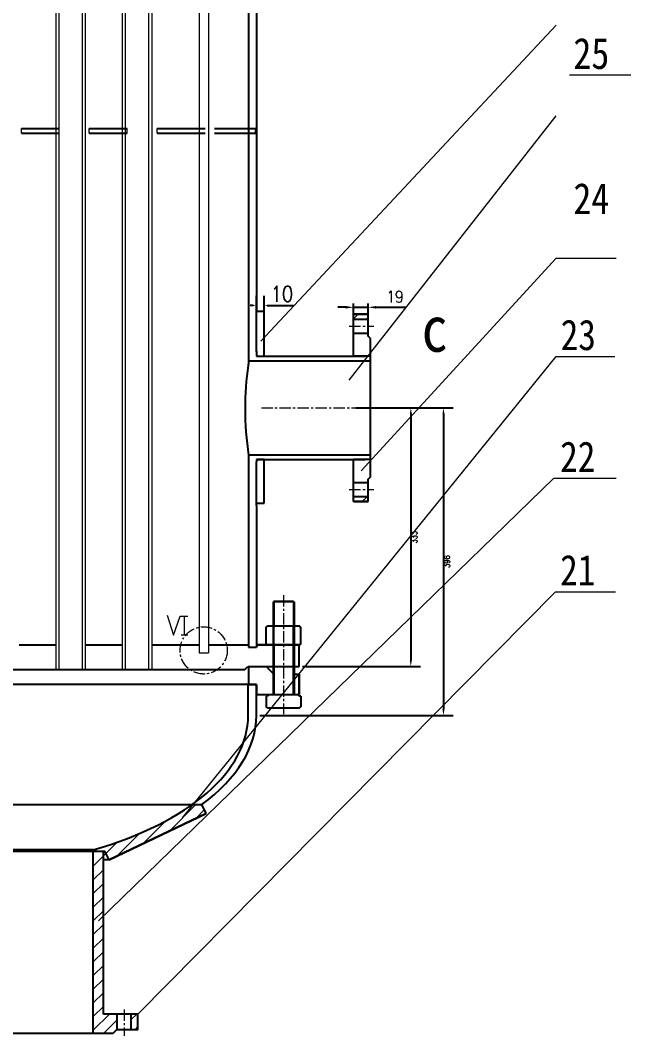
# Model space of a CAD drawing. Header units: millimetres. Extents: x -8339 to 1608, y -494 to 6634.
# Drawn here: x -6687 to -5901, y 1095 to 2402 of the extents above; entities that cross this region are included whole.
import ezdxf

# ---------------------------------------------------------------- set-up
doc = ezdxf.new("R2010")
doc.units = ezdxf.units.MM
doc.header["$LTSCALE"] = 38.72000122070312
doc.linetypes.add('CENTER', pattern=[0.6000000089406967, 0.375, -0.07500000298023224, 0.07500000298023224, -0.07500000298023224])
doc.layers.get('0').update_dxf_attribs({"lineweight": 18})
doc.layers.add('02___PRT_ALL_AXES', color=7, linetype='Continuous', lineweight=18)
for name, color, linetype, lineweight, true_color in [('中心线', 7, 'CENTER', 18, 0xcc0000), ('剖面线', 2, 'Continuous', 18, 0xffff00), ('标注线', 3, 'Continuous', 9, 0x00ff00), ('细实线', 7, 'Continuous', 18, 0x002699)]:
    doc.layers.add(name, color=color, linetype=linetype, lineweight=lineweight, true_color=true_color)
doc.layers.add('粗实线', color=7, linetype='Continuous')
doc.styles.get("Standard").update_dxf_attribs({"font": 'txt.shx', "width": 0.85, "bigfont": 'gbcbig.shx'})
doc.dimstyles.new('ISO-25', dxfattribs={"dimtxt": 15, "dimasz": 10, "dimexe": 5, "dimexo": 0.625, "dimgap": 6, "dimtad": 1, "dimdec": 0, "dimtxsty": 'Standard', "dimcen": 2.5, "dimdle": 20, "dimadec": 0, "dimazin": 0, "dimtfac": 1, "dimtdec": 0, "dimtmove": 0, "dimatfit": 3, "dimfxl": 1, "dimlwd": -1, "dimlwe": -1, "dimarcsym": 0})
doc.dimstyles.get("Standard").update_dxf_attribs({"dimtxt": 30, "dimasz": 8, "dimexe": 0.18, "dimexo": 0.0625, "dimgap": 0.09, "dimtad": 1, "dimdsep": 46, "dimtxsty": 'Standard', "dimcen": 0.09, "dimdle": 16, "dimadec": 0, "dimazin": 0, "dimtfac": 1, "dimtofl": 0, "dimtmove": 0, "dimatfit": 3, "dimfxl": 1, "dimtolj": 1, "dimlwd": -1, "dimlwe": -1, "dimarcsym": 0})
pattern_1 = [(45, (0, 0), (-8.804172667714854, 8.804172667714855), [])]

# ---------------------------------------------------------------- blocks, each defined once
blk = doc.blocks.new('*X4')
at = {"layer": '标注线', "lineweight": 30}
for points in [[(-6185.470584413817, 1895.329223797603), (-6182.803917747151, 1895.329223797603), (-6184.137251080484, 1903.329223797603)], [(-6185.470584413817, 1578.173543773093), (-6182.803917747151, 1578.173543773093), (-6184.137251080484, 1570.173543773093)]]:
    blk.add_hatch(color=0, dxfattribs=at).paths.add_polyline_path(points, flags=0)
at = {"layer": '标注线', "color": 0, "lineweight": -2}
for p, q in [((-6255.110748777785, 1903.329223797603), (-6171.465251080484, 1903.329223797603)), ((-6184.137251080484, 1895.329223797603), (-6184.137251080484, 1578.173543773093)), ((-6323.599289479981, 1570.173543773093), (-6171.465251080484, 1570.173543773093))]:
    blk.add_line(p, q, dxfattribs=at)
at = {"layer": '标注线', "color": 0, "insert": (-6179.637251080484, 1736.751383785347), "char_height": 7, "width": 25.5, "attachment_point": 5, "rotation": 90}
blk.add_mtext('\\T1;333', dxfattribs=at)
blk = doc.blocks.new('*X5')
at = {"layer": '标注线', "lineweight": 30}
for points in [[(-6143.435822610219, 1895.329223797603), (-6140.769155943553, 1895.329223797603), (-6142.102489276886, 1903.329223797603)], [(-6143.435822610219, 1515.148333689759), (-6140.769155943553, 1515.148333689759), (-6142.102489276886, 1507.148333689759)]]:
    blk.add_hatch(color=0, dxfattribs=at).paths.add_polyline_path(points, flags=0)
at = {"layer": '标注线', "color": 0, "lineweight": -2}
for p, q in [((-6231.562474754484, 1903.329223797603), (-6129.430489276886, 1903.329223797603)), ((-6142.102489276886, 1895.329223797603), (-6142.102489276886, 1515.148333689759)), ((-6378.621298283896, 1507.148333689759), (-6129.430489276886, 1507.148333689759))]:
    blk.add_line(p, q, dxfattribs=at)
at = {"layer": '标注线', "color": 0, "insert": (-6137.602489276886, 1705.23877874368), "char_height": 7, "width": 25.5, "attachment_point": 5, "rotation": 90}
blk.add_mtext('\\T1;396', dxfattribs=at)
blk = doc.blocks.new('*X8')
at = {"layer": '标注线', "lineweight": 30}
for points in [[(-6387.021298283896, 2035.568155351268), (-6387.021298283896, 2034.234822017934), (-6383.021298283896, 2034.901488684601)], [(-6369.017296680963, 2035.568155351268), (-6369.017296680963, 2034.234822017934), (-6373.017296680963, 2034.901488684601)]]:
    blk.add_hatch(color=0, dxfattribs=at).paths.add_polyline_path(points, flags=0)
at = {"layer": '标注线', "color": 0, "lineweight": -2}
for p, q in [((-6383.021298283896, 1975.25633426329), (-6383.021298283896, 2047.573488684601)), ((-6373.017296680963, 1974.255834439758), (-6373.017296680963, 2047.573488684601)), ((-6387.021298283896, 2034.901488684601), (-6391.021298283896, 2034.901488684601)), ((-6369.017296680963, 2034.901488684601), (-6335.18396334763, 2034.901488684601))]:
    blk.add_line(p, q, dxfattribs=at)
at = {"layer": '标注线', "color": 0, "insert": (-6350.100630014296, 2049.901488684601), "char_height": 20, "width": 48.57142857142844, "attachment_point": 5}
blk.add_mtext('\\T1;10', dxfattribs=at)
blk = doc.blocks.new('*X19')
at = {"layer": '标注线', "lineweight": 30}
for points in [[(-6267.971278274093, 2034.352261860649), (-6267.971278274093, 2031.018928527316), (-6257.971278274093, 2032.685595193982)], [(-6228.963675234873, 2034.352261860649), (-6228.963675234873, 2031.018928527316), (-6238.963675234873, 2032.685595193982)]]:
    blk.add_hatch(color=0, dxfattribs=at).paths.add_polyline_path(points, flags=0)
at = {"layer": '标注线', "color": 0, "lineweight": -2}
for p, q in [((-6267.971278274093, 2032.685595193982), (-6277.971278274093, 2032.685595193982)), ((-6257.971278274093, 2017.999842042704), (-6257.971278274093, 2037.685595193982)), ((-6257.971278274093, 2032.685595193982), (-6238.963675234873, 2032.685595193982)), ((-6238.963675234873, 2017.999842042704), (-6238.963675234873, 2037.685595193982)), ((-6228.963675234873, 2032.685595193982), (-6189.963675234873, 2032.685595193982))]:
    blk.add_line(p, q, dxfattribs=at)
at = {"layer": '标注线', "color": 0, "lineweight": 18, "insert": (-6204.463675234873, 2046.185595193982), "char_height": 15, "width": 36.42857142857201, "attachment_point": 5}
blk.add_mtext('\\T1;19', dxfattribs=at)

msp = doc.modelspace()

# ---------------------------------------------------------------- hatches: boundary and pattern name
at = {"layer": '剖面线'}
h = msp.add_hatch(dxfattribs=at)
h.set_pattern_fill('ANSI31', color=256, scale=3.92156862745098, style=0)
h.set_pattern_definition(pattern_1)
h.paths.add_polyline_path([(-6257.971278274093, 2023.877443081922), (-6257.971278274093, 2017.374842042704), (-6238.963675234874, 2017.374842042704), (-6238.963675234873, 2023.877443081922)], flags=0)
h.paths.add_polyline_path([(-6238.963675234873, 1782.78100450839), (-6238.963675234873, 1789.283605547604), (-6257.971278274093, 1789.283605547604), (-6257.971278274092, 1782.78100450839)], flags=0)
h.paths.add_polyline_path([(-7380.420257867237, 5334.679346091719), (-7380.420257867237, 5345.683747856424), (-7402.429061386831, 5345.683747856424), (-7402.429061386831, 5334.679346091719)], flags=0)
h.paths.add_polyline_path([(-7402.429061386832, 4886.500074385841), (-7402.429061386832, 4875.495672626037), (-7380.420257867237, 4875.495672626037), (-7380.420257867238, 4886.500074385841)], flags=0)
h = msp.add_hatch(dxfattribs=at)
h.set_pattern_fill('ANSI31', color=256, scale=3.92156862745098, style=0)
h.set_pattern_definition(pattern_1)
edge = h.paths.add_edge_path(flags=0)
edge.add_line((-7013.755448484881, 1321.098209871135), (-7008.271376753829, 1332.525528948021))
edge.add_line((-7008.271376753829, 1332.525528948021), (-7008.271230793923, 1332.525484003485))
edge.add_line((-7008.271230793923, 1332.525484003485), (-6993.295208872129, 1332.525484003485))
edge.add_line((-6993.295208872129, 1332.525484003485), (-6993.295208872129, 1333.959275826147))
edge.add_ellipse((-6793.185363911356, 1507.148333689759), major_axis=(-399.6298519411765, 4.894054190234925e-14), ratio=0.5006633789999998, start_angle=19.28400833487426, end_angle=40.87520390096042)
edge.add_line((-7120.753887238403, 1392.538097219171), (-7133.321418332914, 1392.538097219171))
edge.add_line((-7133.321418332914, 1392.538097219171), (-7138.805468494684, 1381.110823091722))
edge.add_line((-7138.805468494683, 1381.110823091722), (-7013.755448484881, 1321.098209871135))
edge = h.paths.add_edge_path(flags=0)
edge.add_ellipse((-6793.185363911356, 1507.148333689759), major_axis=(-399.6298519411765, 4.894054190234925e-14), ratio=0.5006633789999998, start_angle=139.1247960997072, end_angle=160.7159916651258)
edge.add_line((-6593.075518945659, 1333.959275827578), (-6593.075518945659, 1097.546098351524))
edge.add_line((-6593.075518945659, 1097.546098351524), (-6568.065514940754, 1097.546098351524))
edge.add_line((-6568.065514940755, 1097.546098351524), (-6563.063514141742, 1102.548099155447))
edge.add_line((-6563.063514141742, 1102.548099155447), (-6562.092926935863, 1102.548099155447))
edge.add_line((-6562.092926935863, 1102.548099155447), (-6562.092926935863, 1122.556102356426))
edge.add_line((-6562.092926935863, 1122.556102356425), (-6580.070316862325, 1122.556102356425))
edge.add_line((-6580.070316862324, 1122.556102356425), (-6580.070316862323, 1321.098209871135))
edge.add_line((-6580.070316862324, 1321.098209871135), (-6572.615279332909, 1321.098209871135))
edge.add_line((-6572.615279332909, 1321.098209871135), (-6447.565259323107, 1381.110823091722))
edge.add_line((-6447.565259323107, 1381.110823091722), (-6453.049309484876, 1392.538097219171))
edge.add_line((-6453.049309484875, 1392.538097219171), (-6465.616840584308, 1392.538097219171))
edge = h.paths.add_edge_path(flags=0)
edge.add_arc((-6749.49378496675, 1889.13832779034), 582.4035197387685, 287.01965257058976, 287.10901680744655, ccw=False)
edge.add_ellipse((-6793.185363911356, 1507.148333689759), major_axis=(-410.164065627451, 5.023061100959227e-14), ratio=0.5, start_angle=140.5725146487556, end_angle=140.9277378798296)
edge.add_arc((-6749.493785088922, 1889.138328182315), 582.4035201493365, 286.9184439892444, 287.0073749922909, ccw=False)
edge.add_ellipse((-6793.185363911356, 1507.148333689759), major_axis=(-410.164065627451, 5.023061100959227e-14), ratio=0.5, start_angle=140.5725146487556, end_angle=140.9277378798296)
edge.add_arc((-6749.493783602413, 1889.13832332013), 582.403515064992, 287.0073749903903, 287.019652570979)
h.paths.add_polyline_path([(-6993.295208872129, 1332.525484003485), (-7008.271398323111, 1332.525484003485), (-7013.755448484879, 1321.098209871135), (-7006.300410955465, 1321.098209871135), (-7006.300410955465, 1253.678551331918), (-7006.300410955465, 1193.654541728976), (-7006.300410955465, 1122.556102356425), (-7024.277800881941, 1122.556102356425), (-7024.277800881941, 1102.548099155447), (-7023.307213676047, 1102.548099155447), (-7018.305212877036, 1097.546098351524), (-7006.300410955465, 1097.546098351524), (-6993.295208872129, 1097.546098351524), (-6993.295208872129, 1193.654541728976), (-6993.295208872129, 1253.678551331918)], flags=0)
h.paths.add_polyline_path([(-7042.285003764288, 1122.556102356425), (-7050.81821807802, 1122.556102356425), (-7050.818218078019, 1102.548099155447), (-7042.285003764287, 1102.548099155447)], flags=0)
h.paths.add_polyline_path([(-6544.085724053501, 1102.548099155447), (-6535.552509739786, 1102.548099155447), (-6535.552509739785, 1122.556102356425), (-6544.085724053502, 1122.556102356425)], flags=0)
at = {"layer": '粗实线'}
h = msp.add_hatch(color=256, dxfattribs=at)
h.paths.add_polyline_path([(-6381.020497991666, 1598.184748253483), (-6383.021298283895, 1598.184748253483), (-6383.021298283896, 1595.183547819424)], flags=0)
h.paths.add_polyline_path([(-7203.349429533893, 1595.183547773093), (-7203.349429533893, 1598.184748253483), (-7205.350229857425, 1598.184748253483)], flags=0)

# ---------------------------------------------------------------- linework, layer by layer
at = {"color": 7, "linetype": 'Continuous'}
for p, q in [((-6685.449520966185, 2256.819718476255), (-6685.449520966185, 2262.942167451254)), ((-6636.915531276173, 2256.819718476255), (-6636.915531276173, 2262.942167451254)), ((-6598.140021071174, 2256.819718476255), (-6598.140021071174, 2262.942167451254)), ((-6549.606031386183, 2256.819718476255), (-6549.606031386183, 2262.942167451254)), ((-6510.830521181183, 2256.819718476255), (-6510.830521181183, 2262.942167451254)), ((-6383.983510651175, 2256.819718476255), (-6383.983510651175, 2262.942167451254)), ((-6360.162154627037, 1654.207157219171), (-6361.512694842716, 1652.856617003485)), ((-6334.501890519187, 1652.856617003485), (-6361.512694842716, 1652.856617003485)), ((-6360.162154627037, 1654.207157219171), (-6335.85243073488, 1654.207157219171)), ((-6335.85243073488, 1654.207157219171), (-6334.501890519187, 1652.856617003485)), ((-6335.584823690755, 1599.535288469172), (-6335.584823690755, 1620.643731846622)), ((-6335.584823690755, 1599.535288469172), (-6335.584823690755, 1620.643731846622)), ((-6383.021298283896, 1595.183547773094), (-6393.025299881934, 1595.183547773094)), ((-6640.997869122129, 1566.171943130935), (-6636.996268484882, 1566.171943130935)), ((-6640.997869122129, 1566.171943130935), (-6602.982663038795, 1566.171943130935)), ((-6606.98426368095, 1566.171943130935), (-6602.982663038795, 1566.171943130935)), ((-6555.400320210373, 1566.171943130935), (-6551.398719568218, 1566.171943130935)), ((-6555.400320210373, 1566.171943130935), (-6517.38511412704, 1566.171943130935)), ((-6521.386714769194, 1566.171943130935), (-6517.38511412704, 1566.171943130935)), ((-6469.802771298603, 1566.171943130935), (-6465.801170656448, 1566.171943130935)), ((-6469.802771298603, 1566.171943130935), (-6431.787565215271, 1566.171943130935)), ((-6435.789165852517, 1566.171943130935), (-6431.787565215271, 1566.171943130935)), ((-6593.075518945659, 1193.654541728977), (-6593.075518945659, 1253.678551331918)), ((-6580.070316862324, 1193.654541728977), (-6580.070316862324, 1253.678551331918)), ((-6593.075518945659, 1097.546098351524), (-6593.075518945659, 1193.654541728977)), ((-6580.070316862324, 1122.556102356426), (-6580.070316862324, 1193.654541728977)), ((-6580.070316862324, 1097.546098351524), (-6593.075518945659, 1097.546098351524))]:
    msp.add_line(p, q, dxfattribs=at)
at = {"color": 2, "linetype": 'Continuous'}
msp.add_line((-6335.584823690755, 1653.939550175057), (-6335.584823690755, 1620.643731846622), dxfattribs=at)
at = {"layer": '02___PRT_ALL_AXES', "color": 7, "linetype": 'Continuous'}
for p, q in [((-6683.79664357802, 1566.171943130935), (-6645.781437499581, 1566.171943130935)), ((-6598.199094666251, 1566.171943130935), (-6560.183888582917, 1566.171943130935)), ((-6512.601545754481, 1566.171943130935), (-6474.586339671148, 1566.171943130935))]:
    msp.add_line(p, q, dxfattribs=at)
at = {"layer": '中心线'}
for p, q in [((-6263.456098592666, 2008.371240601527), (-6231.792481101857, 2008.371240601527)), ((-6376.540392295796, 1903.329223797603), (-6202.013628851601, 1903.329223797603)), ((-6263.456098592666, 1798.287206993678), (-6231.792481101857, 1798.287206993678)), ((-6348.007292332049, 1661.99613716974), (-6348.007292319237, 1508.875039794642)), ((-6553.089325103592, 1128.533621993187), (-6553.089325100781, 1094.831088817512))]:
    msp.add_line(p, q, dxfattribs=at)
at = {"layer": '中心线', "lineweight": 18}
msp.add_circle((-6450.884603165096, 1590.898509654216), 30.3921568627451, dxfattribs=at)
at = {"layer": '粗实线', "color": 7, "linetype": 'Continuous'}
for p, q in [((-6393.025299881934, 3542.96265942015), (-6393.025299881934, 1962.330406518191)), ((-6393.025299881934, 3542.96265942015), (-6393.025299881934, 1962.330406518191)), ((-6383.021298283896, 3542.96265942015), (-6383.021298283896, 2027.378943307406)), ((-6383.021298283896, 3542.96265942015), (-6383.021298283896, 2027.378943307406)), ((-6685.449520966185, 2262.942167451254), (-6636.915531276173, 2262.942167451254)), ((-6685.449520966185, 2262.942167451254), (-6636.915531276173, 2262.942167451254)), ((-6598.140021071174, 2262.942167451254), (-6549.606031386183, 2262.942167451254)), ((-6598.140021071174, 2262.942167451254), (-6549.606031386183, 2262.942167451254)), ((-6510.830521181183, 2262.942167451254), (-6462.296531496178, 2262.942167451254)), ((-6510.830521181183, 2262.942167451254), (-6462.296531496178, 2262.942167451254)), ((-6423.521021291178, 2262.942167451254), (-6383.983510651175, 2262.942167451254)), ((-6423.521021291178, 2262.942167451254), (-6383.983510651175, 2262.942167451254)), ((-6685.449520966185, 2256.819718476255), (-6636.915531276173, 2256.819718476255)), ((-6685.449520966185, 2256.819718476255), (-6636.915531276173, 2256.819718476255)), ((-6598.140021071174, 2256.819718476255), (-6549.606031386183, 2256.819718476255)), ((-6598.140021071174, 2256.819718476255), (-6549.606031386183, 2256.819718476255)), ((-6510.830521181183, 2256.819718476255), (-6462.296531496178, 2256.819718476255)), ((-6510.830521181183, 2256.819718476255), (-6462.296531496178, 2256.819718476255)), ((-6423.521021291178, 2256.819718476255), (-6383.983510651175, 2256.819718476255)), ((-6423.521021291178, 2256.819718476255), (-6383.983510651175, 2256.819718476255)), ((-6373.017296680963, 2027.378943307406), (-6383.021298283896, 2027.378943307406)), ((-6373.017296680963, 2027.378943307406), (-6383.021298283896, 2027.378943307406)), ((-6373.017296680963, 1970.85633426329), (-6373.017296680963, 2027.378943307406)), ((-6373.017296680963, 1969.855834439758), (-6373.017296680963, 2027.378943307406)), ((-6257.971278274093, 2017.374842042704), (-6257.971278274093, 2023.877443081922)), ((-6238.963675234873, 2023.877443081922), (-6257.971278274093, 2023.877443081922)), ((-6257.971278274093, 1969.855834439758), (-6257.971278274093, 2023.877443081922)), ((-6257.971278274093, 2023.877443081922), (-6238.963675234873, 2023.877443081922)), ((-6257.971278274093, 2017.374842042704), (-6238.963675234873, 2017.374842042704)), ((-6257.971278274093, 2017.374842042704), (-6238.963675234873, 2017.374842042704)), ((-6238.963675234873, 2017.374842042704), (-6238.963675234873, 2023.877443081922)), ((-6238.963675234873, 1995.366038523096), (-6238.963675234873, 2023.877443081922)), ((-6257.971278274093, 1969.855834439758), (-6257.971278274093, 1999.367639160353)), ((-6257.971278274093, 1999.367639160353), (-6238.963675234873, 1999.367639160353)), ((-6257.971278274093, 1999.367639160353), (-6238.963675234873, 1999.367639160353)), ((-6238.963675234873, 1995.366038523096), (-6238.963675234873, 1999.367639160353)), ((-6235.962474754484, 1992.364838042703), (-6238.963675234873, 1995.366038523096)), ((-6235.962474754484, 1992.364838042703), (-6238.963675234873, 1995.366038523096)), ((-6235.962474754484, 1969.855834439758), (-6235.962474754484, 1992.364838042703)), ((-6235.962474754484, 1814.293609552509), (-6235.962474754484, 1992.364838042703)), ((-6383.021298283896, 1976.172600983879), (-6383.021298283896, 1969.855834439758)), ((-6235.962474754484, 1963.353233400544), (-6393.025299881934, 1963.353233400544)), ((-6383.021298283896, 1970.85633426329), (-6383.021298283896, 1969.855834439758)), ((-6383.021298283896, 1969.855834439758), (-6242.965275872134, 1969.855834439758)), ((-6383.021298283896, 1969.855834439758), (-6242.965275872134, 1969.855834439758)), ((-6242.965275872134, 1963.353233400544), (-6383.021298283896, 1963.353233400544)), ((-6235.962474754484, 1969.855834439758), (-6257.971278274093, 1969.855834439758)), ((-6235.962474754484, 1969.855834439758), (-6257.971278274093, 1969.855834439758)), ((-6393.025299881934, 1842.282387307404), (-6393.025299881934, 1595.183547773094)), ((-6242.965275872134, 1842.282387307404), (-6393.025299881934, 1842.282387307404)), ((-6393.025299881934, 1842.282387307404), (-6393.025299881934, 1595.183547773094)), ((-6235.962474754484, 1842.282387307404), (-6393.025299881934, 1842.282387307404)), ((-6383.021298283896, 1836.802613155447), (-6242.965275872134, 1836.802613155447)), ((-6383.021298283896, 1836.802613155447), (-6383.021298283896, 1833.801512336817)), ((-6383.021298283896, 1836.802613155447), (-6383.021298283896, 1833.801512336817)), ((-6383.021298283896, 1836.802613155447), (-6242.965275872134, 1836.802613155447)), ((-6373.017296680963, 1836.802613155447), (-6383.021298283896, 1836.802613155447)), ((-6373.017296680963, 1836.802613155447), (-6383.021298283896, 1836.802613155447)), ((-6373.017296680963, 1780.280004111327), (-6373.017296680963, 1836.802613155447)), ((-6373.017296680963, 1780.280004111327), (-6373.017296680963, 1836.802613155447)), ((-6373.017296680963, 1780.280004111327), (-6373.017296680963, 1833.801512336817)), ((-6257.971278274093, 1807.290808429959), (-6257.971278274093, 1836.802613150547)), ((-6235.962474754484, 1836.802613150547), (-6257.971278274093, 1836.802613150547)), ((-6257.971278274093, 1782.78100450839), (-6257.971278274093, 1836.802613155447)), ((-6235.962474754484, 1836.802613150547), (-6257.971278274093, 1836.802613150547)), ((-6235.962474754484, 1814.293609552509), (-6235.962474754484, 1836.802613150547)), ((-6257.971278274093, 1807.290808429959), (-6238.963675234873, 1807.290808429959)), ((-6257.971278274093, 1807.290808429959), (-6238.963675234873, 1807.290808429959)), ((-6235.962474754484, 1814.293609552509), (-6238.963675234873, 1811.292409072113)), ((-6238.963675234873, 1811.292409072113), (-6235.962474754484, 1814.293609552509)), ((-6238.963675234873, 1807.290808429959), (-6238.963675234873, 1811.292409072113)), ((-6238.963675234873, 1782.78100450839), (-6238.963675234873, 1811.292409072113)), ((-6383.021298283896, 1780.280004111327), (-6373.017296680963, 1780.280004111327)), ((-6383.021298283896, 1780.280004111327), (-6373.017296680963, 1780.280004111327)), ((-6257.971278274093, 1782.78100450839), (-6257.971278274093, 1789.283605547604)), ((-6257.971278274093, 1789.283605547604), (-6238.963675234873, 1789.283605547604)), ((-6257.971278274093, 1789.283605547604), (-6238.963675234873, 1789.283605547604)), ((-6238.963675234873, 1782.78100450839), (-6257.971278274093, 1782.78100450839)), ((-6257.971278274093, 1782.78100450839), (-6238.963675234873, 1782.78100450839)), ((-6238.963675234873, 1782.78100450839), (-6238.963675234873, 1789.283605547604)), ((-6383.021298283896, 1777.278903292697), (-6383.021298283896, 1595.183547773094)), ((-6383.021298283896, 1777.278903292697), (-6383.021298283896, 1595.183547773094)), ((-6360.162154627037, 1654.207157219171), (-6361.512694842716, 1652.856617003485)), ((-6361.512694842716, 1652.856617003485), (-6361.512694842716, 1534.159138008387)), ((-6361.512694842716, 1652.856617003485), (-6361.512694842716, 1534.159138008387)), ((-6360.162154627037, 1654.207157219171), (-6335.85243073488, 1654.207157219171)), ((-6335.85243073488, 1654.207157219171), (-6334.501890519187, 1652.856617003485)), ((-6334.501890519187, 1652.856617003485), (-6334.501890519187, 1534.159138008387)), ((-6334.501890519187, 1652.856617003485), (-6334.501890519187, 1534.159138008387)), ((-6370.205211955466, 1621.018714081918), (-6368.515495960366, 1621.994272062307)), ((-6370.205211955466, 1621.018714081918), (-6368.515495960366, 1621.994272062307)), ((-6361.780301881933, 1621.994272062307), (-6368.515495960366, 1621.994272062307)), ((-6327.499089401552, 1621.994272062307), (-6368.515495960366, 1621.994272062307)), ((-6327.499089401552, 1621.994272062307), (-6334.234283475077, 1621.994272062307)), ((-6325.809373406452, 1621.018714081918), (-6327.499089401552, 1621.994272062307)), ((-6325.809373406452, 1621.018714081918), (-6327.499089401552, 1621.994272062307)), ((-6370.205211955466, 1599.16030623878), (-6370.205211955466, 1621.018714081918)), ((-6370.205211955466, 1599.16030623878), (-6370.205211955466, 1621.018714081918)), ((-6360.429761666255, 1599.535288469172), (-6360.429761666255, 1620.643731846622)), ((-6360.429761666255, 1599.535288469172), (-6360.429761666255, 1620.643731846622)), ((-6325.809373406452, 1599.16030623878), (-6325.809373406452, 1621.018714081918)), ((-6325.809373406452, 1599.16030623878), (-6325.809373406452, 1621.018714081918)), ((-6393.399057421158, 1598.184748253483), (-6393.025299881934, 1598.18474825348)), ((-6383.021298283896, 1598.18474825348), (-6370.389853734876, 1598.184748253483)), ((-6368.515495960366, 1598.184748253483), (-6383.021298283896, 1598.184748253483)), ((-6370.205211955466, 1599.16030623878), (-6368.515495960366, 1598.184748253483)), ((-6370.205211955466, 1599.16030623878), (-6368.515495960366, 1598.184748253483)), ((-6361.780301881933, 1598.184748253483), (-6368.515495960366, 1598.184748253483)), ((-6327.499089401552, 1598.184748253483), (-6368.515495960366, 1598.184748253483)), ((-6368.06586632802, 1598.184748253483), (-6336.502690837825, 1598.184748253483)), ((-6327.499089401552, 1598.184748253483), (-6334.234283475077, 1598.184748253483)), ((-6325.809373406452, 1599.16030623878), (-6327.499089401552, 1598.184748253483)), ((-6325.809373406452, 1599.16030623878), (-6327.499089401552, 1598.184748253483)), ((-6393.399057421158, 1570.173543773093), (-6370.389853734876, 1570.173543773093)), ((-6393.025299881934, 1570.173543773093), (-6393.025299881934, 1547.164340091723)), ((-6393.025299881934, 1570.173543773093), (-6370.516296283897, 1570.173543773093)), ((-6393.025299881934, 1570.173543773093), (-6393.025299881934, 1547.164340091723)), ((-6370.516296283897, 1570.173543773029), (-6327.999289479981, 1570.173543773093)), ((-6370.516296283897, 1570.173543773029), (-6361.512694842716, 1561.169942331852)), ((-6334.501890519187, 1560.16954217015), (-6327.999289479981, 1560.16954217015)), ((-6327.999289479981, 1560.16954217015), (-6327.999289479981, 1534.159138008387)), ((-6327.999289479981, 1534.159138008387), (-6327.999289479981, 1560.16954217015)), ((-6383.021298283896, 1547.164340091723), (-7203.349429533893, 1547.164340091723)), ((-6383.021298283896, 1547.164340091723), (-6393.555511970171, 1547.164340091723)), ((-6393.555511970171, 1507.148333689759), (-6393.555511970171, 1547.164340091723)), ((-6393.555511970171, 1507.148333689759), (-6393.555511970171, 1547.164340091723)), ((-6393.025299881934, 1547.164340091723), (-6388.023299082923, 1547.164340091723)), ((-6388.023299082923, 1547.164340091723), (-6383.021298283896, 1547.164340091723)), ((-6383.021298283896, 1507.148333689759), (-6383.021298283896, 1547.164340091723)), ((-6383.021298283896, 1547.164340091723), (-6383.021298283896, 1537.16033848878)), ((-6383.021298283896, 1507.148333689759), (-6383.021298283896, 1547.164340091723)), ((-6383.021298283896, 1537.16033848878), (-6383.021298283896, 1534.159138008387)), ((-6383.021298283896, 1534.159138008387), (-6359.511894519185, 1534.159138008387)), ((-6383.021298283896, 1534.159138008387), (-6327.999289479981, 1534.159138008387)), ((-6370.205211955466, 1532.03328767015), (-6370.205211955466, 1518.127893273092)), ((-6368.515495960366, 1532.03328767015), (-6370.205211955466, 1532.03328767015)), ((-6370.205211955466, 1532.03328767015), (-6370.205211955466, 1518.127893273092)), ((-6368.515495960366, 1532.03328767015), (-6370.205211955466, 1532.03328767015)), ((-6366.389645622128, 1534.159138008387), (-6368.515495960366, 1532.03328767015)), ((-6366.389645622128, 1534.159138008387), (-6368.515495960366, 1532.03328767015)), ((-6366.389645622128, 1534.159138008387), (-6361.512694842716, 1534.159138008387)), ((-6336.502690837825, 1534.159138008387), (-6327.999289479981, 1534.159138008387)), ((-6334.501890519187, 1534.159138008387), (-6329.624939739775, 1534.159138008387)), ((-6329.624939739775, 1534.159138008387), (-6327.499089401552, 1532.03328767015)), ((-6329.624939739775, 1534.159138008387), (-6327.499089401552, 1532.03328767015)), ((-6325.809373406452, 1532.03328767015), (-6327.499089401552, 1532.03328767015)), ((-6325.809373406452, 1532.03328767015), (-6327.499089401552, 1532.03328767015)), ((-6325.809373406452, 1532.03328767015), (-6325.809373406452, 1518.127893273092)), ((-6325.809373406452, 1532.03328767015), (-6325.809373406452, 1518.127893273092)), ((-6368.515495960366, 1517.152335287798), (-6370.205211955466, 1518.127893273092)), ((-6368.515495960366, 1517.152335287798), (-6370.205211955466, 1518.127893273092)), ((-6368.515495960366, 1517.152335287798), (-6327.499089401552, 1517.152335287798)), ((-6368.515495960366, 1517.152335287798), (-6327.499089401552, 1517.152335287798)), ((-6327.499089401552, 1517.152335287798), (-6325.809373406452, 1518.127893273092)), ((-6327.499089401552, 1517.152335287798), (-6325.809373406452, 1518.127893273092)), ((-6447.565259323106, 1381.110823091722), (-6453.049309484876, 1392.538097219171)), ((-6447.565259323106, 1381.110823091722), (-6453.049309484876, 1392.538097219171)), ((-6447.565259323106, 1381.110823091722), (-6572.615279332909, 1321.098209871136)), ((-6572.615279332909, 1321.098209871136), (-6447.565259323106, 1381.110823091722)), ((-6593.075518945659, 1333.959275831918), (-6993.295208872129, 1333.959275831918)), ((-6593.075518945659, 1253.678551331918), (-6593.075518945659, 1333.959275831918)), ((-6593.075518945659, 1097.546098351524), (-6593.075518945659, 1333.959275831918)), ((-6580.070316862324, 1253.678551331918), (-6580.070316862324, 1331.922381376031)), ((-6580.070316862324, 1122.556102356426), (-6580.070316862324, 1331.922381376031)), ((-6572.615279332909, 1321.098209871136), (-6580.070316862324, 1321.098209871136)), ((-6572.615279332909, 1321.098209871136), (-6578.099329494679, 1332.525484003485)), ((-6572.615279332909, 1321.098209871136), (-6578.099329494679, 1332.525484003485)), ((-6562.092926935863, 1122.556102356426), (-6580.070316862324, 1122.556102356426)), ((-6535.552509739785, 1122.556102356426), (-6580.070316862324, 1122.556102356426)), ((-6562.092926935863, 1102.548099155447), (-6562.092926935863, 1122.556102356426)), ((-6562.092926935863, 1102.548099155447), (-6562.092926935863, 1122.556102356426)), ((-6535.552509739785, 1122.556102356426), (-6544.085724053501, 1122.556102356426)), ((-6544.085724053501, 1102.548099155447), (-6544.085724053501, 1122.556102356426)), ((-6544.085724053501, 1102.548099155447), (-6544.085724053501, 1122.556102356426)), ((-6535.552509739785, 1102.548099155447), (-6535.552509739785, 1122.556102356426)), ((-6535.552509739785, 1102.548099155447), (-6535.552509739785, 1122.556102356426)), ((-6568.065514940755, 1097.546098351524), (-6563.063514141742, 1102.548099155447)), ((-6568.065514940755, 1097.546098351524), (-6563.063514141742, 1102.548099155447)), ((-6562.092926935863, 1102.548099155447), (-6563.063514141742, 1102.548099155447)), ((-6535.552509739785, 1102.548099155447), (-6563.063514141742, 1102.548099155447)), ((-6535.552509739785, 1102.548099155447), (-6544.085724053501, 1102.548099155447)), ((-6568.065514940755, 1097.546098351524), (-7018.305212877035, 1097.546098351524)), ((-6568.065514940755, 1097.546098351524), (-6580.070316862324, 1097.546098351524))]:
    msp.add_line(p, q, dxfattribs=at)
at = {"layer": '粗实线'}
for p, q in [((-6462.296531496178, 2262.942167451254), (-6449.031225371175, 2262.942167451254)), ((-6436.786327421171, 2262.942167451254), (-6423.521021291178, 2262.942167451254)), ((-6462.296531496178, 2256.819718476255), (-6449.031225371175, 2256.819718476252)), ((-6436.786327421171, 2256.819718476252), (-6423.521021291178, 2256.819718476255)), ((-6383.021298283896, 1976.172600983879), (-6383.021298283896, 2027.378943307406)), ((-6383.021298283896, 1777.278903292697), (-6383.029911965265, 1833.853022008385))]:
    msp.add_line(p, q, dxfattribs=at)
at = {"layer": '粗实线', "color": 40, "linetype": 'Continuous'}
for p, q in [((-6383.029911965265, 1833.853022008385), (-6383.021298283896, 1833.801512336817)), ((-7133.321418332914, 1392.538097219171), (-6453.049309484876, 1392.538097219171)), ((-7008.271398323111, 1332.525484003485), (-6578.099329494679, 1332.525484003485))]:
    msp.add_line(p, q, dxfattribs=at)
at = {"layer": '粗实线', "color": 2, "linetype": 'Continuous'}
for p, q in [((-6360.429761666255, 1653.939550179961), (-6360.429761666255, 1620.643731846622)), ((-6360.429761666255, 1599.535288469172), (-6360.429761666255, 1534.159138008387)), ((-6335.584823690755, 1599.535288469172), (-6335.584823690755, 1534.159138008387))]:
    msp.add_line(p, q, dxfattribs=at)
at = {"layer": '粗实线', "lineweight": 18}
for p, q in [((-6498.043221058227, 1636.437161594998), (-6489.540897062597, 1610.481368541496)), ((-6489.540897062597, 1610.481368541496), (-6481.038573066967, 1635.0213665345)), ((-6481.038573066967, 1635.0213665345), (-6471.308830593524, 1635.0213665345)), ((-6476.070682279361, 1635.023995680388), (-6476.070682279361, 1610.740408599475)), ((-6479.90395198616, 1610.76853354167), (-6471.142236085584, 1610.76853354167))]:
    msp.add_line(p, q, dxfattribs=at)
at = {"layer": '粗实线', "color": 6, "linetype": 'Continuous'}
for p, q in [((-6688.580211955473, 1598.184748253487), (-6640.997869122129, 1598.184748253487)), ((-6602.982663038795, 1598.184748253487), (-6555.400320210373, 1598.184748253487)), ((-6517.38511412704, 1598.184748253483), (-6456.797569215268, 1598.184748253483)), ((-6444.792767303499, 1598.184748253483), (-6393.025299881934, 1598.184748253483)), ((-6393.025299881934, 1595.183547773094), (-6383.021298283896, 1595.183547773094)), ((-6383.021298283896, 1598.184748253483), (-6327.999289479981, 1598.184748253483)), ((-6383.021298288518, 1595.183547812491), (-6381.020497965273, 1598.184748293073)), ((-6327.999289479981, 1570.173543773093), (-6327.999289479981, 1598.184748253483)), ((-6398.027300685854, 1566.171943130935), (-6394.0257000437, 1570.173543773093)), ((-7188.343427131935, 1566.171943130935), (-6398.027300685854, 1566.171943130935))]:
    msp.add_line(p, q, dxfattribs=at)
at = {"layer": '粗实线', "color": 7, "linetype": 'Continuous'}
for centre, radius, start, end in [((-5994.885801362326, 1902.495480067209), 402.6669552156861, 180.0269047830067, 188.6000217755983), ((-6749.49378545057, 1889.138329366231), 582.403521387255, 286.9120752294875, 287.1148521964688)]:
    msp.add_arc(centre, radius, start, end, dxfattribs=at)
for major_axis, ratio, start_param, end_param in [((-399.6298519411764, 4.894054190234924e-14), 0.5006633789999998, 2.0952474586, 3.141592759899999), ((-410.1640656274508, 5.023061100959226e-14), 0.5, 2.5485934291, 3.1415927174), ((-410.1640656274508, 5.023061100959226e-14), 0.5, 2.1171613556, 2.122795167)]:
    msp.add_ellipse((-6793.185363911355, 1507.148333689759), major_axis=major_axis, ratio=ratio, start_param=start_param, end_param=end_param, dxfattribs=at)
msp.add_open_spline([(-6393.025299881933, 1962.330406518191), (-6393.254257473334, 1960.80554373859), (-6396.123307701234, 1940.944431021119), (-6397.552712180955, 1920.833157604414), (-6397.552712180955, 1902.306396915249)], degree=3, knots=[0, 0, 0, 0, 3624.976080405429, 47179.44041227271, 47179.44041227271, 47179.44041227271, 47179.44041227271], dxfattribs=at)
at = {"layer": '细实线', "color": 7, "linetype": 'Continuous'}
for p, q in [((-6640.997869122129, 1566.171943130935), (-6640.997869122129, 5637.800594591724)), ((-6640.997869122129, 1566.171943130935), (-6640.997869122129, 5637.800594591724)), ((-6636.996268484882, 1566.171943130935), (-6636.996268484882, 5637.800594591724)), ((-6636.996268484882, 1566.171943130935), (-6636.996268484882, 5637.800594591724)), ((-6606.98426368095, 1566.171943130935), (-6606.98426368095, 5637.800594591724)), ((-6606.98426368095, 1566.171943130935), (-6606.98426368095, 5637.800594591724)), ((-6602.982663038795, 1566.171943130935), (-6602.982663038795, 5637.800594591724)), ((-6602.982663038795, 1566.171943130935), (-6602.982663038795, 5637.800594591724)), ((-6555.400320210373, 1566.171943130935), (-6555.400320210373, 5637.800594591724)), ((-6555.400320210373, 1566.171943130935), (-6555.400320210373, 5637.800594591724)), ((-6551.398719568218, 1566.171943130935), (-6551.398719568204, 5637.800594591724)), ((-6551.398719568218, 1566.171943130935), (-6551.398719568204, 5637.800594591724)), ((-6521.386714769194, 1566.171943130935), (-6521.386714769194, 5637.800594591724)), ((-6521.386714769194, 1566.171943130935), (-6521.386714769194, 5637.800594591724)), ((-6517.38511412704, 1566.171943130935), (-6517.385114127026, 5637.800594591724)), ((-6517.38511412704, 1566.171943130935), (-6517.385114127026, 5637.800594591724))]:
    msp.add_line(p, q, dxfattribs=at)
at = {"layer": '细实线'}
for p, q in [((-6456.797569215268, 5629.797393312312), (-6456.797569215268, 1587.913587876013)), ((-6444.792767303499, 5629.797393312312), (-6444.792767303499, 1587.913587876013)), ((-6456.797569215268, 1587.913587876013), (-6444.792767303499, 1587.913587876013))]:
    msp.add_line(p, q, dxfattribs=at)
at = {"layer": '细实线', "lineweight": 18}
for p, q in [((-6377.35519140039, 1988.93772534049), (-5996.963034537644, 2395.80047043853)), ((-5980, 2332), (-5901, 2332)), ((-6263.629701204311, 1938.93772534049), (-5996.963034537644, 2279.133803771863)), ((-6247.943426694507, 1822.271058673824), (-5996.963034537644, 2095.80047043853)), ((-5996.963034537644, 2095.80047043853), (-5919.512054145488, 2095.80047043853)), ((-6478.335583557253, 1375.212235144412), (-5996.963034537644, 1969.329882203236)), ((-5996.963034537644, 1969.329882203236), (-5921.472838459214, 1969.329882203236)), ((-6586.178720812155, 1242.859293967942), (-5999.904211008233, 1812.467137105196)), ((-5999.904211008233, 1812.467137105196), (-5919.512054145488, 1812.467137105196)), ((-6535.552509739785, 1122.556102356426), (-5997.943426694507, 1666.388705732647)), ((-5997.943426694507, 1666.388705732647), (-5920.492446302351, 1666.388705732647))]:
    msp.add_line(p, q, dxfattribs=at)

# ---------------------------------------------------------------- texts
at = {"layer": '粗实线', "lineweight": 18, "insert": (-6170.321812581959, 2034.377014011696), "char_height": 58.8235294117647, "width": 72.76907803871818, "attachment_point": 1}
msp.add_mtext('\\T1;{\\fFangSong|b0|i0|c0|p13;c}', dxfattribs=at)
at = {"layer": '细实线', "color": 3, "lineweight": 18, "attachment_point": 1}
for s, insert, char_height, width in [('\\T1;{\\fFangSong|b0|i0|c0|p13;25}', (-5974.784225981959, 2379.534421173049), 39.99999999999999, 63.41452102619858), ('\\T1;{\\fFangSong|b0|i0|c0|p13;24}', (-5974.784225981959, 2192.668557298809), 39.99999999999999, 63.41452102619858), ('\\T1;{\\fFangSong|b0|i0|c0|p13;23}', (-5991.142096560588, 2016.83475447258), 39.21568627450979, 62.17109904529272), ('\\T1;{\\fFangSong|b0|i0|c0|p13;22}', (-5991.849530598389, 1859.97200937454), 39.21568627450979, 62.17109904529272), ('\\T1;{\\fFangSong|b0|i0|c0|p13;21}', (-5991.849530598389, 1713.893578001991), 39.21568627450979, 62.17109904529272)]:
    msp.add_mtext(s, dxfattribs=dict(at, insert=insert, char_height=char_height, width=width))

# ---------------------------------------------------------------- dimensions: what is measured, and where the dimension line sits
at = {"layer": '标注线'}
dim = msp.add_linear_dim(base=(-6373.017296680963, 2034.901488684601), p1=(-6383.021298283896, 1970.85633426329), p2=(-6373.017296680963, 1969.855834439758), dimstyle='Standard', override={"dimtxt": 20, "dimasz": 4, "dimexe": 12.672, "dimexo": 4.4, "dimgap": 5, "dimtoh": 1, "dimdec": 0, "dimzin": 0, "dimsah": 1, "dimdle": 8, "dimtdec": 0, "dimatfit": 0, "dimtzin": 0}, dxfattribs=at)
dim.commit()
dim.dimension.update_dxf_attribs({"geometry": '*X8', "text_midpoint": (-6350.100630014297, 2034.901488684601)})
at = {"layer": '标注线', "color": 3, "lineweight": 18}
dim = msp.add_linear_dim(base=(-6238.963675234873, 2032.685595193982), p1=(-6257.971278274093, 2017.374842042704), p2=(-6238.963675234873, 2017.374842042704), dimstyle='ISO-25', override={"dimsah": 1, "dimtolj": 1}, dxfattribs=at)
dim.commit()
dim.dimension.update_dxf_attribs({"geometry": '*X19', "text_midpoint": (-6204.463675234873, 2032.685595193982)})
at = {"layer": '标注线'}
for base, p1, p2, picture, middle in [((-6142.102489276886, 1507.148333689759), (-6235.962474754484, 1903.329223797603), (-6383.021298283896, 1507.148333689759), '*X5', (-6142.102489276886, 1705.23877874368)), ((-6184.137251080484, 1570.173543773093), (-6259.510748777785, 1903.329223797603), (-6327.999289479981, 1570.173543773093), '*X4', (-6184.137251080484, 1736.751383785347))]:
    dim = msp.add_linear_dim(base=base, p1=p1, p2=p2, angle=90, dimstyle='Standard', override={"dimtxt": 7, "dimexe": 12.672, "dimexo": 4.4, "dimgap": 1, "dimtoh": 1, "dimdec": 0, "dimzin": 0, "dimsah": 1, "dimtdec": 0, "dimatfit": 0, "dimtzin": 0}, dxfattribs=at)
    dim.commit()
    dim.dimension.update_dxf_attribs({"geometry": picture, "text_midpoint": middle})

doc.saveas('drawing.dxf')
